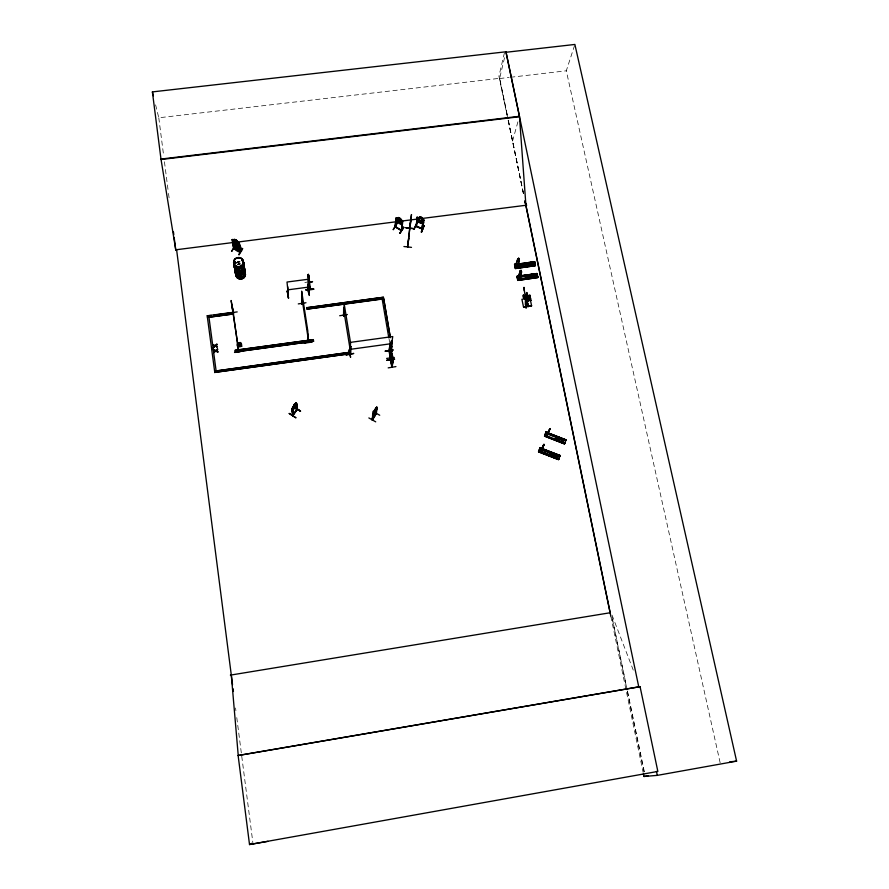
<?xml version="1.0" encoding="UTF-8"?>
<svg xmlns="http://www.w3.org/2000/svg" width="889" height="889" viewBox="0 0 889 889"><rect width="100%" height="100%" fill="white"/><g stroke="black" fill="none" stroke-linecap="round" stroke-linejoin="round"><path stroke-width="0.67" stroke-dasharray="4.45 3.33" d="M504.452 52.695L498.929 76.187L507.841 118.859M507.197 115.248L499.596 78.532L504.585 57.496M512.542 141.095L517.909 121.837M720.157 762.806L566.293 70.809L574.45 45.772M240.23 263.855A4.934 4.545 -3.5 0 0 237.696 264.177L240.252 263.889M307.338 282.024L304.838 282.569M155.597 104.846L158.787 117.781L499.651 78.321L507.252 115.048M499.596 78.532L509.13 77.432M510.486 77.276L566.293 70.809M239.908 261.744L237.319 262.077A5.012 4.612 -3.4 0 1 239.897 261.755A4.934 4.545 -3.4 0 0 237.341 262.022M612.054 615.155L633.279 670.173M508.13 120.204L523.365 193.113M627.234 689.92L611.921 616.666L627.078 689.942M627.512 691.275L644.525 772.652M627.356 691.298L644.214 772.719M508.375 120.493L523.41 193.202M508.319 120.693L523.488 194.035M610.832 616.266L643.125 772.397M389.093 338.987L389.515 341.876M235.541 707.988L235.896 710.733M236.774 717.612L252.876 842.75M158.787 117.781L163.732 156.286M164.443 161.787L168.332 192.046M168.51 193.424L169.388 200.292M237.396 262.399A4.934 4.545 -3.4 0 1 239.93 262.066M237.352 262.199A5.012 4.612 -3.4 0 1 239.919 261.866M237.707 264.166A4.89 4.512 -3.5 0 1 240.208 263.833M237.763 264.489A4.89 4.512 -3.5 0 1 240.263 264.166"/><path stroke-width="1.33" d="M231.729 305.171L233.251 313.172M234.985 261.577A4.956 4.567 -3.4 0 0 235.552 267.722A4.956 4.567 -3.4 0 0 242.253 267.678A4.956 4.567 -3.4 0 0 242.841 261.522L242.73 261.788M526.055 298.104L525.932 298.159M234.307 262.566L234.807 263.166M234.774 263.122L235.385 262.555M235.574 262.599L235.163 263.377L234.285 263.1M402.072 221.55C401.317 227.784 404.051 234.096 395.927 226.784M396.705 218.661C395.738 215.416 395.094 228.506 395.705 227.173M525.555 305.105L526.199 307.972L525.977 298.248L527.655 303.327L525.977 298.248M339.709 315.728L347.366 314.528M516.453 265.311L516.409 265.5M515.198 265.367L515.142 266.844L515.087 265.5L515.82 265.3M515.798 265.411L516.353 265.644M518.754 277.224L518.732 277.046M518.776 277.168L517.987 277.724L518.365 277.279M343.699 315.251L343.554 316.017L343.665 307.905M392.193 367.179L391.782 366.579M346.021 354.711L353.766 353.444L346.088 355.089M389.026 350.855L389.482 351.444L389.815 348.644M390.182 357.111L390.238 357.867C391.404 344.732 392.371 352.844 390.793 353.311C391.393 362.034 389.36 341.543 389.693 347.343M390.593 360.145L391.66 352.833L392.971 360.167M391.427 350.444L390.338 358.011L389.449 350.544M390.649 360.656L390.904 359.701L392.171 367.213L393.027 359.878L391.916 367.324L393.027 359.878M214.616 371.158L349.21 352.366L215.983 370.969M349.288 349.933L350.588 357.289L348.944 349.999M349.444 353.8L214.749 372.402L349.444 353.8L349.21 352.366M349.944 353.489L349.899 353.066M349.666 354.1L349.955 346.566M350.099 349.177L350.233 346.532M343.832 315.606L343.421 314.95M350.355 346.621L351.066 346.521L350.699 353.722L349.766 353.922M307.816 341.587C307.305 321.918 308.294 347.143 307.861 341.176M308.283 342.098L307.872 341.243M302.049 303.849L302.349 303.393M546.046 433.899L545.99 433.299M546.857 433.999L546.557 433.854M308.539 281.991L309.972 289.347L308.905 282.102M309.528 288.769L309.661 289.414L309.272 280.946M309.55 280.902L309.939 288.947M308.483 282.157L312.506 281.58L308.683 282.257M539.956 449.445L540.545 449.756M517.843 277.89L517.798 276.79L517.542 278.735L517.487 277.401M518.576 263.411L519.087 260.599L518.709 261.688M518.965 260.455L518.909 259.266M238.852 351.266L238.441 350.644L238.841 351.433M238.897 351.577L231.107 300.493L233.551 313.328M519.998 271.323L518.565 276.623L519.065 278.968L520.687 275.712L537.089 273.556L516.909 276.446L517.765 280.046L537.834 277.157L537.089 273.556M517.965 277.768L518.131 277.601M528.299 306.583L525.777 298.282M407.618 246.631L407.884 246.898M409.573 227.995L409.84 228.662M408.796 238.319L407.573 246.931L411.485 214.56L409.429 228.606M409.807 228.651L409.873 228.04M410.996 219.883L409.762 228.717M411.496 247.364L403.928 246.531M413.452 228.54L405.917 227.717M408.295 241.908L410.251 223.206M368.857 417.93L375.703 421.842M382.17 299.071L388.826 337.864M383.437 297.248L306.783 307.727L383.437 297.248L390.349 337.442M396.872 223.639L393.26 229.529M372.891 411.407L379.714 415.241M372.835 413.441L373.047 415.441M372.913 413.485L372.158 419.93L376.403 413.307M373.124 414.074L373.247 413.341L372.213 419.652M372.558 419.275L374.247 411.107M396.294 217.761L395.138 226.951L396.172 217.772L396.994 217.749M373.491 413.474L372.835 419.23M376.003 414.041L376.825 406.995L374.336 410.362L374.013 412.652L375.436 409.24L372.791 413.507L372.547 415.474L376.647 409.051L373.013 415.519M396.405 222.094L395.672 227.184M375.591 408.94L375.603 408.14M398.494 218.65L398.594 217.449L400.806 218.638L401.361 222.683L398.116 221.828L397.116 220.394L397.35 218.416L398.494 218.65C392.782 215.371 406.051 222.761 400.672 219.705M525.588 304.827C526.677 317.762 525.277 284.258 525.377 304.849M238.952 346.043L239.285 343.087L241.108 344.954L240.352 346.077L238.952 346.043L238.296 344.876L239.197 343.165M375.691 414.118L376.769 407.073M376.325 413.685L377.08 407.584M399.928 233.14L403.928 227.451M385.315 351.144L393.038 349.955L385.337 351.044M308.605 292.037L308.05 279.279L287.014 282.035L288.292 294.426M308.594 291.759L307.883 284.124M395.172 226.639L401.584 230.407M386.637 358.411L394.338 357.467M386.893 360.345L394.583 359.312M388.982 350.855L390.327 357.934M389.682 345.799L389.971 343.421M389.071 351.366L390.06 343.41M389.182 351.499L389.982 343.887L391.282 350.722L390.949 347.921M390.249 348.177C391.427 351.633 388.137 342.232 391.593 355.489M390.827 348.221L390.604 349.799L390.371 345.032L390.238 347.732M390.204 344.732L390.46 345.654C391.371 342.254 390.849 356.478 390.693 348.532L391.104 349.155L390.527 347.677M390.638 344.265L391.938 351.566L391.46 346.621M390.671 346.543L391.438 340.976L392.149 340.876L391.16 348.132L390.482 348.199L391.093 347.732M391.438 340.976L390.849 347.099L390.249 343.854M388.193 367.868L395.927 366.601M390.76 350.688L390.938 354.544M390.827 349.455L391.249 351.911L389.993 346.321M391.504 344.132L391.927 347.021L390.438 347.232M390.749 360.801L391.849 353.266L391.104 360.356M392.06 355.1L392.26 354.133L392.449 360.556L391.805 354.155L391.182 357.745M393.038 349.977L385.326 351.233M540.712 449.723L540.845 449.289M392.171 354.144L392.86 359.012M416.196 226.284L417.141 217.183M417.552 218.038C416.897 215.905 417.163 225.684 416.263 226.617M528.155 306.449L527.444 303.36M421.808 218.616L422.797 219.505L422.475 221.483L421.175 221.861L417.974 219.694L418.274 217.716L419.508 217.827L419.63 216.616L418.83 222.072M420.03 217.094L421.442 217.649M421.042 222.95L421.886 217.561M421.664 219.105L421.975 217.549L419.597 216.694L421.864 217.627M421.63 232.251L424.053 225.539L421.319 231.973M422.964 222.461L421.919 228.84L422.586 229.029L415.663 226.406M422.519 229.051L415.819 226.05M422.419 228.995L424.086 220.05L423.275 219.239M528.388 276.401L528.699 275.79M525.966 264.533L526.455 263.822M518.932 260.621L518.631 258.166M525.355 297.715L523.943 287.458M549.446 430.032L550.113 428.565L549.113 430.798M520.821 275.901L521.554 271.601M539.923 448.145L540.19 447.589L542.234 448.378L540.479 451.245L544.068 444.4L543.212 446.711M545.557 433.754L545.99 432.11L565.96 439.822L565.537 440.977M539.745 448.856L539.345 450.256L540.101 448.578L539.512 449.034M638.78 686.964L505.941 51.784L152.397 91.9L160.976 159.053L175.744 249.809L176.6 249.698L232.529 684.608M544.868 435.466L545.99 432.11L565.96 439.944L564.626 443.544L544.646 435.832L564.748 443.211M544.89 435.177L564.859 442.944M565.704 440.511L545.746 432.799M565.893 440.022L545.968 432.176M559.637 456.657L560.059 455.49L540.012 447.756L538.523 451.845L558.581 459.613L538.723 451.312L538.99 450.601L538.678 451.49L558.737 459.246L560.059 455.49M539.867 449.412L539.967 448.956M558.692 459.324L558.948 458.635M523.765 298.304L524.132 297.482L525.71 298.748L526.566 292.548L527.177 295.959M288.369 294.737L287.747 286.769M539.767 448.423L540.023 447.734M230.373 675.129L610.198 612.743L525.077 201.247L525.91 205.27L519.454 116.292L505.941 51.784M539.69 448.945L559.792 456.201M517.731 258.866C518.287 258.521 515.976 262.533 516.165 264.744L516.665 267.078L518.654 263.722M517.754 258.855L516.32 264.722L516.809 267.056M293.326 406.851L293.459 408.262L294.859 406.306L294.748 404.884L291.759 409.018L291.948 411.029L292.603 411.096L296.47 404.751M234.552 262.977L234.429 262.388M546.791 433.732L564.259 440.577M519.965 271.801L518.72 276.601L519.22 278.946M525.71 298.748L526.777 292.525L526.977 295.981M526.699 295.537C525.199 305.838 525.043 293.126 525.455 297.971M526.044 298.46L526.91 295.504M543.579 445.189L543.912 444.333L540.323 451.19L542.223 448.712M543.89 444.489L543.157 446.456M558.581 459.591L538.534 451.801M539.99 447.834L560.059 455.624L539.945 447.967M544.535 436.11L564.493 443.911L544.535 436.11L544.968 434.954M565.76 440.366L545.79 432.654M350.044 353.778L350.855 353.444M239.641 346.232L239.508 343.087M238.452 345.543L239.185 343.376M343.41 315.206L343.532 315.939L343.687 314.906M343.876 315.884L344.076 303.271L350.555 342.932M538.778 451.145L558.825 458.913L540.056 451.556M539.567 448.967L558.348 456.257M545.668 433.021L545.546 433.688M238.519 344.221L239.285 343.087L240.463 343.787M372.18 419.83L376.169 413.174M534.778 262.877L514.731 265.444L514.509 264.511L534.645 261.71L535.411 265.189L515.342 268.211L514.798 264.155L516.831 263.866L517.587 267.356L516.831 263.866M302.004 303.116L302.149 304.194M302.016 303.393L302.082 303.827M302.427 304.049L302.371 303.216M518.043 259.355L518.709 258.154L519.009 258.921M517.02 276.546L519.298 276.012L517.198 276.035M521.354 271.289C520.332 269.234 521.61 270.156 521.521 272.623M517.742 279.679L537.734 277.057M556.658 454.301L555.358 457.868M562.581 438.633L561.292 442.166M556.725 458.391L557.97 454.901M233.118 312.295L233.218 313.028M519.787 279.379L519.309 277.412M557.459 440.688L558.703 437.221M553.325 457.079L554.58 453.59M559.259 441.389L560.503 437.921M527.399 262.833L528.188 266.222M545.335 434.599L545.913 432.843L545.157 434.532L545.69 433.988M546.079 432.21L548.102 432.999M542.234 448.378L540.712 452.279L541.023 451.656M547.991 433.087L546.902 436.255M529.199 262.588L530 265.967M532.578 262.099L533.378 265.489M527.788 274.99L528.588 278.39M529.822 274.69L530.622 278.101M515.542 267.645L535.356 265.311L534.645 261.71M531.633 274.434L532.433 277.846M533.667 274.145L534.467 277.546M526.177 295.893L529.933 295.337L526.177 295.893L527.144 300.949L530.977 300.204L527.221 300.76M526.833 297.482L528.244 296.648L528.322 298.904L527.177 299.071L526.833 297.482L528.244 296.648M523.543 306.983L531.611 305.827L523.532 307.016L521.91 299.293L527.288 298.504M564.915 442.733L564.493 443.911M527.177 299.071L527.099 296.815M527.533 299.437L526.199 302.805L526.821 303.216L528.122 300.404M527.499 299.993L526.61 302.238L527.233 302.649M530.622 298.571L529.055 298.793L528.977 296.537L530.133 296.37L529.866 297.037M526.821 303.216L528.155 299.86M529.055 298.793L528.977 296.537M530.211 298.626L530.477 297.959L529.322 298.126M527.655 303.327L527.999 306.661M549.469 430.398L546.313 435.521L550.069 428.62M549.035 430.932L546.468 435.577L549.78 428.787M542.301 448.123L543.146 446.845M416.452 226.139L422.597 228.74M421.319 232.118L424.109 225.728M413.818 229.218L417.008 222.795L414.152 229.318M415.863 225.739L416.419 226.317M545.835 433.732L546.468 433.565M542.068 448.645L542.546 447.523M292.414 415.463L291.814 408.951M297.215 409.407L292.77 415.652L297.148 409.429L296.437 403.184L296.47 409.529M296.448 409.851L296.948 408.996M422.642 223.584C410.696 217.872 421.186 225.061 423.62 222.883M417.063 217.138L423.32 219.35M416.597 220.05L417.152 221.405M519.065 278.968L520.687 275.712M543.335 445.256L543.757 444.567M550.324 453.879L551.024 453.301M525.999 264.333L526.877 263.766L527.633 264.711M527.499 265.089L527.577 264.233M238.296 344.876L239.163 343.265M239.752 247.675L239.141 248.32L233.84 245.753M239.241 249.298L233.918 246.809L239.241 249.298L239.897 248.587M232.618 242.653L233.318 242.675M234.763 242.497C228.817 239.497 244.842 247.431 236.896 243.497M233.24 242.697L239.463 245.853L238.563 245.175M232.929 244.486L233.851 245.82M234.629 242.397L233.718 242.241M236.952 243.386L238.141 244.297M237.085 244.486L238.13 244.208M232.496 241.652L233.196 241.675M293.303 406.595L292.703 409.307L294.915 406.906L295.504 403.839L294.726 404.639L294.704 403.773L294.77 404.539M233.64 248.398L232.229 239.497L233.718 248.431C245.32 258.599 240.197 243.508 236.563 240.274L234.274 239.174L234.496 240.363L233.407 240.163L234.04 244.153L237.441 246.497L238.452 246.209L237.819 242.275L236.563 240.274M239.23 243.153L238.474 243.075L239.23 243.153C245.553 259.366 237.23 247.009 234.185 248.42M239.474 245.608L238.863 246.253M239.419 248.987L239.83 251.443L239.552 248.764M240.374 251.409L234.218 248.753L233.929 246.353M238.708 254.565L242.741 248.576M239.108 254.899L242.43 248.409M234.407 240.297L232.851 239.541L238.219 242.019M232.929 240.408L232.429 239.886L233.329 242.786M231.529 251.254L234.918 246.186M231.818 251.387L234.285 247.064M233.818 247.898L240.286 251.343M545.902 432.51L546.179 431.943M547.924 433.287L548.202 432.721M539.345 450.256L539.701 449.667M376.358 413.463L372.513 419.952M524.054 287.436L524.254 290.803M403.584 227.095L399.861 233.285L403.662 227.306M395.849 220.616L396.394 222.028L401.584 224.739L402.461 224.095L401.495 224.739M396.394 222.028L395.961 220.583M393.249 229.706L396.961 223.528M376.503 407.462L373.369 412.518M372.713 414.207L376.714 407.695M235.352 262.811L235.174 262.222M556.681 436.443L555.436 439.899M519.921 271.012L520.476 271.345M350.755 353.422L350.099 353.511M550.747 452.101L549.48 455.579M552.78 452.89L551.524 456.368M563.882 439.233L562.648 442.689M309.272 283.735L308.35 276.579L308.427 278.313M294.892 407.862L300.626 411.085L295.126 407.529M295.859 403.217L296.381 402.761L292.348 408.051M294.792 404.684L295.87 403.15M293.137 415.152L292.348 408.873L292.77 415.652M292.159 409.607L292.581 409.029M296.448 409.707L296.67 403.339M292.481 415.463L296.97 409.218L296.437 403.184M375.458 408.996L376.103 408.162L373.347 413.741M241.619 346.399C242.186 336.209 231.773 349.721 241.741 346.266M300.371 411.296L294.881 407.74M235.829 242.297L396.638 221.705M235.641 242.041L237.585 242.041L236.33 242.53L238.052 244.453L235.907 242.541M390.66 357.878L389.349 350.666M238.808 246.197L239.397 245.575M239.074 248.264L239.719 247.564M551.902 454.657L551.091 455.046M239.185 249.242L239.819 248.542M527.521 265.011L526.966 265.4M242.497 261.599L242.841 261.344A5.034 4.634 -3.4 0 1 242.275 267.589A5.034 4.634 -3.4 0 1 235.485 267.645A5.034 4.634 -3.4 0 1 234.907 261.41M292.814 414.941L292.348 408.873M217.916 352.033L215.66 350.944L213.749 352.6L215.694 351.088L217.916 352.033L216.038 350.599L217.549 349.444L216.038 350.599M215.016 346.165C210.615 350.299 215.649 343.932 217.272 347.243L215.394 345.821L216.905 344.665L215.394 345.821M213.404 350.088L215.205 350.833L213.293 349.388L215.583 350.488L217.505 348.999M214.938 345.699L212.66 344.599L214.938 345.699L216.86 344.221M215.171 350.688L213.749 352.6M422.564 223.495L423.542 222.717M399.394 220.428L397.661 218.505L398.928 220.439L397.316 220.861L399.372 220.917L401.139 222.972L399.839 220.928L401.384 220.461L399.428 220.494M528.666 275.879L529.977 276.179M529.811 277.024L528.788 277.046M527.388 265.155L526.744 265.4M308.194 291.481L308.239 292.114M234.396 262.166L234.963 262.022M234.64 262.166L234.252 262.299A4.967 4.567 -3.4 0 0 238.841 268.522A4.967 4.567 -3.4 0 0 243.43 262.166M249.52 844.55L657.849 771.43L640.069 686.664L238.119 755.506L249.52 844.55L251.787 843.339M640.069 686.664L238.119 755.506M402.061 220.494L402.784 221.328L401.65 230.384M237.507 247.553L238.519 247.275L238.208 245.364L237.007 244.486M556.47 438.988L557.503 439.244M235.129 263.3L234.418 263.222M234.84 242.941L233.94 242.497L235.996 244.286L237.796 244.253L236.53 244.764L238.252 246.642L236.118 244.764L234.307 244.842L235.585 244.308L234.018 242.586L235.385 242.075L233.763 240.208L235.796 242.052M239.052 343.754L239.763 343.599M643.403 773.752L643.969 776.475L648.048 775.741M643.969 776.475L657.304 775.375L736.603 761.14L574.883 44.45L505.819 52.295M249.62 844.494L267.978 841.338M525.81 297.515C525.688 294.681 527.099 302.138 525.643 298.493M528.722 297.204L530.277 296.982M527.444 298.404L528.588 298.237M525.699 299.16L528.11 306.549M391.049 360.59L390.638 359.734L391.905 367.246M393.149 360.556L392.76 359.923M392.282 362.39L391.338 355.089L392.56 362.401M287.203 291.081L288.536 298.226L287.225 291.059M517.109 276.712L519.154 276.423M520.998 276.057L536.945 273.523L537.189 274.434L517.131 277.312L516.987 276.635M537.1 274.179L537.212 274.723L517.042 277.09L535.756 274.379M517.065 277.157L537.167 274.357M520.198 278.846L528.222 277.668M530.889 277.301L536.245 276.501M517.609 279.457L537.678 276.468L537.845 277.546L517.765 280.402L537.845 277.535M517.943 279.546L519.987 279.257M537.689 276.857L517.62 279.679M391.482 341.232L392.193 341.132M390.593 347.599L391.293 347.532M391.549 351.111L391.16 350.477M390.693 353L390.482 349.81L391.171 353.755M392.694 356.589L391.849 353.266M386.826 360.134L394.527 359.012M390.771 360.478L391.949 367.09M518.254 263.733L518.754 262.333M516.887 264.133L514.798 264.155M514.731 265.4L534.756 262.488L534.5 261.655L514.609 264.666M534.656 262.399L514.62 265.055L534.611 262.166M517.409 265.278L533.444 263.066M515.62 265.955L515.209 264.922M533.8 264.644L515.12 267.345L515.387 268.545L535.4 265.678L535.134 264.455L515.131 267.389L533.922 265.189M515.142 267.411L535.145 264.522M515.376 268.534L535.389 265.667M520.987 273.701L520.532 275.734M237.13 344.043L238.596 351.644M242.653 350.999C234.863 353.089 229.118 352.644 242.675 351.155M304.26 342.81L312.017 341.52M304.316 343.154L312.083 342.043M350.399 346.877L351.066 346.521M302.127 304.116L301.904 295.87L302.327 303.449M229.384 312.995L237.185 311.906M298.293 303.905L305.983 302.749M390.927 357.734L390.038 352.022M350.222 349.344L391.76 343.621M390.471 347.01L391.96 346.81M391.127 352.755L391.36 354.189M235.407 351.944L235.163 350.288L313.35 339.62L313.584 341.265L235.407 351.944L313.584 341.265M306.772 307.494L307.005 309.128L382.281 299.06M287.625 289.87L308.35 287.136M313.695 289.258C300.36 291.548 306.472 288.247 313.695 289.281M305.96 289.903L313.628 288.725M214.805 372.602L207.204 315.784L233.285 312.317L233.518 313.95L208.815 317.251M211.371 315.462L207.204 315.784M214.116 315.106L231.951 312.728M308.272 274.512L308.372 275.168M308.527 276.001L309.083 279.835M308.794 277.112L309.372 281.08M309.139 279.913L308.272 274.379L308.805 277.446M308.616 281.869L312.506 281.669M309.55 288.992L308.939 283.035M175.744 249.809L232.985 242.53M402.139 221.005L417.263 219.083M421.386 218.561L526.71 205.17M176.611 249.798L175.755 249.898L174.155 237.43M160.976 159.053L519.454 116.292M161.098 159.509L519.32 116.759M729.758 761.84L736.603 761.14M232.196 239.574L232.94 239.53M520.021 270.845L520.632 271.323M551.347 454.99L550.335 454.268M556.925 437.688L557.747 438.01M292.003 410.951L292.603 411.096M292.025 411.074L292.637 411.018M350.088 353.722L350.566 342.354L392.738 336.564L391.093 347.766C391.06 346.766 390.304 351.722 390.549 349.466L391.138 355.756M405.906 227.828L413.441 228.673M234.874 243.497L233.796 243.308L235.385 246.564M551.213 453.357L551.936 453.868M422.119 228.184L421.808 228.762L423.264 220.272L423.997 220.294L423.353 220.039M558.603 455.546L539.834 448.256L558.548 455.701M539.734 448.523L559.759 456.379M540.223 451.101L557.747 457.968M538.923 450.801L558.981 458.557M419.452 218.183L421.63 219.05M419.141 220.161L421.319 221.028M215.427 345.965L217.16 346.543M216.071 350.744L217.805 351.322M234.863 242.775L236.996 243.764M234.94 243.842L237.063 244.831M235.185 244.686L237.307 245.686M235.052 262.166L235.629 262.622M401.584 230.34L395.161 226.917M234.429 248.409L234.051 246.131M523.921 297.515L525.499 298.782L523.354 294.937L523.877 298.248M240.952 344.287L239.585 343.176L241.108 344.954M529.722 275.779L530.044 276.368M238.152 242.119L239.041 242.841M525.577 297.837L525.699 298.448L525.577 297.837C522.31 291.392 522.643 299.193 524.132 297.482M233.729 242.097L235.007 243.464M557.781 437.944L557.959 438.633M233.085 245.408L233.963 246.809M233.574 243.63L232.707 242.275L233.54 243.708M517.531 279.302L517.787 280.435M239.574 343.387L240.897 345.61M525.432 298.515L525.755 299.126M308.872 278.39L309.194 281.524M416.708 220.005L417.252 221.305M302.316 303.171L301.66 291.17L307.772 330.708L308.327 342.032M308.561 282.646L308.361 274.434M308.994 281.235L308.894 278.646M516.998 276.89L537.045 273.968M239.497 343.454L240.352 346.077M216.094 370.735L208.971 317.229M207.448 317.429L233.518 313.95M152.397 91.9L153.353 95.79M525.866 299.06L525.71 298.326M529.933 295.337L530.9 300.404M530.244 299.393L531.611 305.827M527.988 297.315L528.322 298.904M517.487 277.635L517.72 278.702M656.46 771.352L657.304 775.375M524.899 200.825L610.832 616.266M235.163 350.288L313.35 339.62M308.372 275.246L308.539 276.112L308.494 275.012M390.327 337.664L383.681 298.637L307.005 309.128M389.782 342.998L390.204 345.888M233.051 240.186L233.451 242.564M308.694 278.346L309.161 281.313M235.04 241.741L236.418 242.386M343.832 310.794L350.21 349.91M301.638 295.904L301.738 296.57M307.85 334.42L307.961 335.086L307.583 334.464M238.474 243.075L238.852 245.431M308.205 288.292L309.372 295.459L308.005 288.18M238.608 242.853L239.174 246.397M308.961 280.457L308.55 276.435M308.616 276.068L308.661 278.135M287.38 290.914L288.514 298.071M302.06 298.86L308.083 337.876M232.574 308.094L238.052 347.421M216.827 344.076L216.938 344.81M217.472 348.855L217.583 349.588M212.66 344.599C214.427 346.232 214.227 345.765 213.104 347.81M233.062 688.731L233.418 691.486M173.455 231.929L173.8 234.674M392.471 357.389L392.416 360.445L391.582 355.722M308.439 277.068L308.65 279.024M293.503 405.617L294.415 404.351M231.296 674.984L238.241 755.561M296.304 402.717L296.493 404.862M390.515 345.832L390.627 347.81M302.016 296.526L302.416 304.149M308.539 274.479L308.883 282.38M390.015 350.433L389.96 352.066M243.208 263.488A5.012 4.612 -3.4 0 1 240.53 270.778A5.012 4.612 -3.4 0 1 234.274 265.767M236.196 262.688A5.012 4.612 -3.4 0 0 235.274 263.555A4.945 4.556 -3.4 0 1 236.218 262.611M243.142 263.4A4.945 4.556 -3.4 0 1 241.097 270.389A4.945 4.556 -3.4 0 1 234.318 266.833M244.108 266.544A4.912 4.523 -3.5 0 1 239.563 272.845A4.912 4.523 -3.5 0 1 235.029 266.611M241.93 260.388A5.034 4.634 -3.4 0 1 242.853 266.878A5.034 4.634 -3.4 0 1 235.796 267.789A5.034 4.634 -3.4 0 1 234.885 261.299M244.131 266.589A4.934 4.545 -3.5 0 1 239.574 272.912A4.934 4.545 -3.5 0 1 235.029 266.656M243.197 263.777A4.934 4.545 -3.4 0 1 240.552 270.967A4.934 4.545 -3.4 0 1 234.385 266.022M241.864 260.31A4.967 4.567 -3.4 0 1 242.786 261.144M243.23 263.6A5.012 4.612 -3.4 0 1 240.552 270.901A5.012 4.612 -3.4 0 1 234.296 265.878M244.197 270.089A4.878 4.501 -3.5 0 1 243.919 275.879A4.878 4.501 -3.5 0 1 237.696 276.69A4.878 4.501 -3.5 0 1 235.818 271.178M245.086 272.812A4.856 4.478 -3.6 0 1 240.597 279.046A4.878 4.501 -3.6 0 1 236.107 272.923A4.856 4.478 -3.6 0 0 240.597 279.046A4.878 4.501 -3.6 0 0 245.108 272.845M243.575 271.012A4.878 4.501 -3.6 0 1 244.475 271.834M235.707 270.912A4.956 4.567 -3.5 0 0 237.619 276.501A4.956 4.567 -3.5 0 0 243.93 275.679A4.956 4.567 -3.5 0 0 244.208 269.812A4.89 4.501 -3.5 0 1 241.519 276.846A4.89 4.501 -3.5 0 1 235.418 271.945M244.153 266.867A4.912 4.523 -3.5 0 1 239.619 273.167A4.912 4.523 -3.5 0 1 235.085 266.944M243.786 267.522A4.901 4.523 -3.5 0 1 241.163 274.668A4.901 4.523 -3.5 0 1 235.04 269.756M243.842 267.889A4.901 4.523 -3.5 0 1 241.219 275.034A4.901 4.523 -3.5 0 1 235.096 270.123M235.007 269.989A4.967 4.578 -3.5 0 0 241.219 274.968A4.967 4.578 -3.5 0 0 243.875 267.722A4.967 4.589 -3.5 0 1 241.197 274.857A4.967 4.589 -3.5 0 1 234.996 269.878M530.411 297.27L530.411 297.27M407.573 246.309L407.584 246.898L407.584 246.275M398.45 219.005L398.216 220.983L400.261 222.094L400.506 220.116L398.45 219.005M398.972 217.961L400.25 219.038L398.972 217.961M392.016 355.378L392.205 359.223L392.016 355.378M292.87 407.695L293.903 407.229L292.959 409.496L295.581 405.884L294.526 406.362L295.415 404.184L292.87 407.695M289.225 413.474L295.837 417.752L289.225 413.474M525.41 263.022L526.121 266.611L525.41 263.022M531.266 262.188L531.989 265.778L531.266 262.188M535.056 273.845L535.778 277.457L535.056 273.845M234.552 241.319L236.841 242.386L234.552 241.319M294.704 403.773L293.326 406.695L294.781 403.828M528.388 297.748L528.599 298.737L528.388 297.748M236.485 243.453L235.118 242.808L236.485 243.453M237.374 246.742L235.252 245.753L234.552 240.708L236.685 241.73L237.374 246.742M236.107 240.33L234.729 239.674L236.107 240.33M235.496 265.722A4.978 4.589 -3.3 0 0 243.464 262.611A4.978 4.589 -3.3 0 0 236.63 257.832A4.978 4.589 -3.3 0 0 235.496 265.722M235.541 265.911A4.967 4.578 -3.3 0 0 243.486 262.811A4.967 4.578 -3.3 0 0 236.663 258.043A4.967 4.578 -3.3 0 0 235.541 265.911A4.945 4.556 -3.3 0 0 243.464 262.8A4.945 4.556 -3.3 0 0 236.674 258.066A4.945 4.556 -3.3 0 0 235.552 265.889"/></g></svg>
